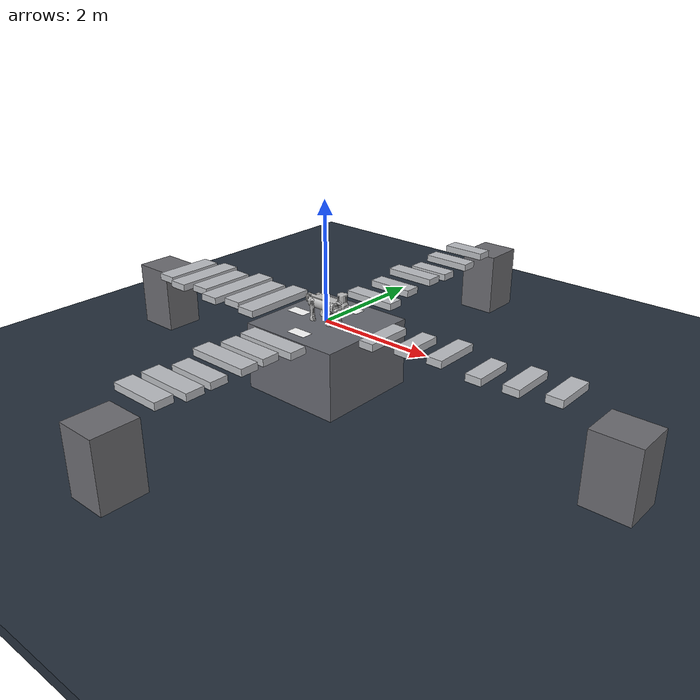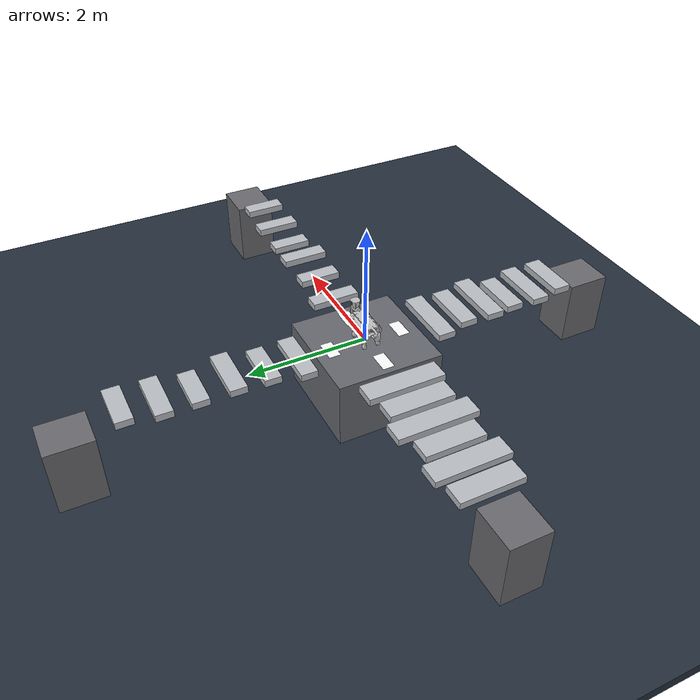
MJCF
<mujoco model="air_beams_cross_1_4_7_10">
  <include file="dog_502.xml"/>
  <!-- Terrain: Cross Air Beams.
       Difficulty changes beam length, spacing, width, and height, following
       the gym-side air_beams trend. -->
  <statistic center="0 0 0.18" extent="1.0" />
  <visual>
    <headlight diffuse="0.6 0.6 0.6" ambient="0.3 0.3 0.3" specular="0 0 0" />
    <rgba haze="0.15 0.25 0.35 1" />
    <global azimuth="-130" elevation="-20" />
  </visual>
  <asset>
    <texture type="skybox" builtin="gradient" rgb1="0.3 0.5 0.7" rgb2="0 0 0" width="512" height="3072" />
    <texture type="2d" name="groundplane" builtin="checker" mark="edge" rgb1="0.18 0.22 0.28" rgb2="0.10 0.14 0.18" markrgb="0.8 0.8 0.8" width="300" height="300" />
    <material name="groundplane" texture="groundplane" texuniform="true" texrepeat="5 5" reflectance="0.0" />
    <texture name="tex_label_1" type="2d" file="./imgs/label_1.png" />
    <material name="mat_label_1" texture="tex_label_1" specular="0" shininess="0" emission="1" texrepeat="1 1" rgba="1 1 1 1" />
    <texture name="tex_label_7" type="2d" file="./imgs/label_7.png" />
    <material name="mat_label_7" texture="tex_label_7" specular="0" shininess="0" emission="1" texrepeat="1 1" rgba="1 1 1 1" />
    <texture name="tex_label_10" type="2d" file="./imgs/label_10.png" />
    <material name="mat_label_10" texture="tex_label_10" specular="0" shininess="0" emission="1" texrepeat="1 1" rgba="1 1 1 1" />
    <texture name="tex_label_4" type="2d" file="./imgs/label_4.png" />
    <material name="mat_label_4" texture="tex_label_4" specular="0" shininess="0" emission="1" texrepeat="1 1" rgba="1 1 1 1" />
  </asset>
  <worldbody>
    <light pos="0 0 1.5" dir="0 0 -1" directional="true" />

    <geom name="pit_floor" pos="0 0 -1.25" size="20 20 0.10" type="box" material="groundplane" />
    <geom name="hub" pos="0 0 -0.60" type="box" size="0.90 0.90 0.60" rgba="0.40 0.41 0.44 1" />

    <!-- neg_x direction, level 1, difficulty=0.1, air_beams -->
    <geom name="neg_x_beam_1" pos="-1.225 0 0.02" type="box" size="0.175 0.65 0.06" rgba="0.73 0.74 0.76 1" />
    <geom name="neg_x_beam_2" pos="-1.675 0 0.02" type="box" size="0.175 0.55 0.06" rgba="0.73 0.74 0.76 1" />
    <geom name="neg_x_beam_3" pos="-2.125 0 0.02" type="box" size="0.175 0.675 0.06" rgba="0.73 0.74 0.76 1" />
    <geom name="neg_x_beam_4" pos="-2.575 0 0.02" type="box" size="0.175 0.5 0.06" rgba="0.73 0.74 0.76 1" />
    <geom name="neg_x_beam_5" pos="-3.025 0 0.02" type="box" size="0.175 0.625 0.06" rgba="0.73 0.74 0.76 1" />
    <geom name="neg_x_beam_6" pos="-3.475 0 0.02" type="box" size="0.175 0.525 0.06" rgba="0.73 0.74 0.76 1" />
    <geom name="neg_x_landing" pos="-4.125 0 -0.6" type="box" size="0.375 0.34 0.6" rgba="0.42 0.42 0.44 1" />
    <geom name="neg_x_label" pos="-0.62 0 0.002" type="box" size="0.18 0.10 0.0001" contype="0" conaffinity="0" group="1" material="mat_label_1" rgba="1 1 1 1" />

    <!-- pos_y direction, level 7, difficulty=0.7, air_beams -->
    <geom name="pos_y_beam_1" pos="0 1.19 0.04" type="box" size="0.475 0.14 0.06" rgba="0.73 0.74 0.76 1" />
    <geom name="pos_y_beam_2" pos="0 1.75 0.09" type="box" size="0.4 0.14 0.06" rgba="0.73 0.74 0.76 1" />
    <geom name="pos_y_beam_3" pos="0 2.31 0.15" type="box" size="0.45 0.14 0.06" rgba="0.73 0.74 0.76 1" />
    <geom name="pos_y_beam_4" pos="0 2.87 0.07" type="box" size="0.37 0.14 0.06" rgba="0.73 0.74 0.76 1" />
    <geom name="pos_y_beam_5" pos="0 3.43 0.12" type="box" size="0.43 0.14 0.06" rgba="0.73 0.74 0.76 1" />
    <geom name="pos_y_beam_6" pos="0 3.99 0.18" type="box" size="0.39 0.14 0.06" rgba="0.73 0.74 0.76 1" />
    <geom name="pos_y_landing" pos="0 4.785 -0.6" type="box" size="0.34 0.375 0.6" rgba="0.42 0.42 0.44 1" />
    <geom name="pos_y_label" pos="0 0.62 0.002" type="box" size="0.10 0.18 0.0001" quat="0.7071067811865476 0 0 0.7071067811865475" contype="0" conaffinity="0" group="1" material="mat_label_7" rgba="1 1 1 1" />

    <!-- pos_x direction, level 10, difficulty=0.9, air_beams -->
    <geom name="pos_x_beam_1" pos="1.18 0 0.06" type="box" size="0.13 0.41 0.06" rgba="0.73 0.74 0.76 1" />
    <geom name="pos_x_beam_2" pos="1.8 0 0.12" type="box" size="0.13 0.35 0.06" rgba="0.73 0.74 0.76 1" />
    <geom name="pos_x_beam_3" pos="2.42 0 0.18" type="box" size="0.13 0.39 0.06" rgba="0.73 0.74 0.76 1" />
    <geom name="pos_x_beam_4" pos="3.04 0 0.09" type="box" size="0.13 0.33 0.06" rgba="0.73 0.74 0.76 1" />
    <geom name="pos_x_beam_5" pos="3.66 0 0.15" type="box" size="0.13 0.37 0.06" rgba="0.73 0.74 0.76 1" />
    <geom name="pos_x_beam_6" pos="4.28 0 0.21" type="box" size="0.13 0.34 0.06" rgba="0.73 0.74 0.76 1" />
    <geom name="pos_x_landing" pos="5.145 0 -0.6" type="box" size="0.375 0.34 0.6" rgba="0.42 0.42 0.44 1" />
    <geom name="pos_x_label" pos="0.62 0 0.002" type="box" size="0.18 0.10 0.0001" contype="0" conaffinity="0" group="1" material="mat_label_10" rgba="1 1 1 1" />

    <!-- neg_y direction, level 4, difficulty=0.4, air_beams -->
    <geom name="neg_y_beam_1" pos="0 -1.205 0.02" type="box" size="0.55 0.155 0.06" rgba="0.73 0.74 0.76 1" />
    <geom name="neg_y_beam_2" pos="0 -1.675 0.06" type="box" size="0.46 0.155 0.06" rgba="0.73 0.74 0.76 1" />
    <geom name="neg_y_beam_3" pos="0 -2.145 0.1" type="box" size="0.525 0.155 0.06" rgba="0.73 0.74 0.76 1" />
    <geom name="neg_y_beam_4" pos="0 -2.615 0.04" type="box" size="0.42 0.155 0.06" rgba="0.73 0.74 0.76 1" />
    <geom name="neg_y_beam_5" pos="0 -3.085 0.08" type="box" size="0.49 0.155 0.06" rgba="0.73 0.74 0.76 1" />
    <geom name="neg_y_beam_6" pos="0 -3.555 0.12" type="box" size="0.44 0.155 0.06" rgba="0.73 0.74 0.76 1" />
    <geom name="neg_y_landing" pos="0 -4.245 -0.6" type="box" size="0.34 0.375 0.6" rgba="0.42 0.42 0.44 1" />
    <geom name="neg_y_label" pos="0 -0.62 0.002" type="box" size="0.10 0.18 0.0001" quat="0.7071067811865476 0 0 -0.7071067811865475" contype="0" conaffinity="0" group="1" material="mat_label_4" rgba="1 1 1 1" />
  </worldbody>
</mujoco>

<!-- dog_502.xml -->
<mujoco model="dog_502_description">
  <compiler angle="radian" meshdir="../../../dog_502_description/meshes"/>

  <default>
    <joint damping="0.01" armature="0.01" frictionloss="0.02"/>
    <geom condim="3" friction="0.8 0.02 0.01"/>
    <default class="visual">
      <geom type="mesh" contype="0" conaffinity="0" group="2"/>
    </default>
  </default>

  <asset>
    <material name="light_grey" rgba="0.75294 0.75294 0.75294 1"/>
    <material name="black" rgba="0.1 0.1 0.1 1"/>
    <material name="red" rgba="1.0 0.0 0.0 1"/>

    <mesh name="base_link_mesh" file="base_link.STL"/>
    <mesh name="FL_hip_mesh" file="FL_hip.STL"/>
    <mesh name="FR_hip_mesh" file="FR_hip.STL"/>
    <mesh name="RL_hip_mesh" file="RL_hip.STL"/>
    <mesh name="RR_hip_mesh" file="RR_hip.STL"/>
    <mesh name="FL_thigh_mesh" file="FL_thigh.STL"/>
    <mesh name="FR_thigh_mesh" file="FR_thigh.STL"/>
    <mesh name="RL_thigh_mesh" file="RL_thigh.STL"/>
    <mesh name="RR_thigh_mesh" file="RR_thigh.STL"/>
    <mesh name="FL_calf_mesh" file="FL_calf.STL"/>
    <mesh name="FR_calf_mesh" file="FR_calf.STL"/>
    <mesh name="RL_calf_mesh" file="RL_calf.STL"/>
    <mesh name="RR_calf_mesh" file="RR_calf.STL"/>
  </asset>

  <worldbody>
    <body name="base" pos="0 0 0.31">
      <inertial pos="0.000037 0.001297 -0.002295" mass="4.142449" diaginertia="0.013374 0.031506 0.039388"/>
      <freejoint name="root"/>
      <geom mesh="base_link_mesh" material="light_grey" class="visual"/>
      <geom name="base_collision" type="box" size="0.15 0.075 0.04"/>

      <body name="camera" pos="0.255 0 0.04185" quat="0.984811 0 0.173672 0">
        <geom name="camera_visual" type="box" size="0.0125 0.06 0.0145" material="black" contype="0" conaffinity="0" group="2"/>
      </body>

      <body name="FL_hip" pos="0.1767 0.05 0">
        <inertial pos="-0.00457081 -0.00969999 0.0002578" mass="0.50149755" diaginertia="0.00011158 0.00021376 0.00016301"/>
        <joint name="FL_hip_joint" axis="1 0 0" range="-0.837758 0.837758" actuatorfrcrange="-17 17"/>
        <geom mesh="FL_hip_mesh" material="light_grey" class="visual"/>
        <geom name="FL_hip_collision" type="box" size="0.025 0.04 0.03"/>
        <body name="FL_thigh" pos="0 0.0684 0">
          <inertial pos="-0.00194747 -0.02547458 -0.01388663" mass="0.64867804" diaginertia="0.00138293 0.00137329 0.00032193"/>
          <joint name="FL_thigh_joint" axis="0 1 0" range="-1.5708 3.49066" actuatorfrcrange="-17 17"/>
          <geom mesh="FL_thigh_mesh" material="light_grey" class="visual"/>
          <geom name="FL_thigh_collision" type="box" pos="0 0 -0.09" quat="0.707107 0 0.707107 0" size="0.09 0.015 0.0175"/>
          <body name="FL_calf" pos="0 0 -0.18">
            <inertial pos="0.01310003 -0.00009903 -0.09935467" mass="0.06024443" diaginertia="0.0003599 0.00036988 0.00001166"/>
            <joint name="FL_calf_joint" axis="0 1 0" range="-2.72271 -0.837758" actuatorfrcrange="-17 17"/>
            <geom mesh="FL_calf_mesh" material="light_grey" class="visual"/>
            <geom name="FL_calf_collision_0" type="box" pos="0.013 0 -0.053" quat="0.988392 0 -0.151909 0" size="0.00825 0.0075 0.05106"/>
            <geom name="FL_calf_collision_1" type="box" pos="0.0285 0 -0.119" quat="0.997889 0 -0.064954 0" size="0.009 0.0075 0.03"/>
            <geom name="FL_calf_collision_2" type="box" pos="0.02021 0 -0.15878" quat="0.968912 0 0.247404 0" size="0.0125 0.0075 0.02"/>
            <geom name="FL_calf_collision_3" type="box" pos="0.03 0 -0.16" quat="0.998750 0 0.049979 0" size="0.01 0.0075 0.015"/>
            <body name="FL_foot" pos="0 0 -0.18">
              <inertial pos="0 0 0" mass="0.04" diaginertia="0.0000096 0.0000096 0.0000096"/>
              <geom name="FL_foot_visual" type="sphere" size="0.01" material="red" contype="0" conaffinity="0" group="2"/>
              <geom name="FL_foot_collision" type="sphere" pos="0.015 0 0" size="0.0225"/>
            </body>
          </body>
        </body>
      </body>

      <body name="FR_hip" pos="0.1767 -0.05 0">
        <inertial pos="-0.00444412 0.00969999 0.00054368" mass="0.50149755" diaginertia="0.00011122 0.00021421 0.00016383"/>
        <joint name="FR_hip_joint" axis="1 0 0" range="-0.837758 0.837758" actuatorfrcrange="-17 17"/>
        <geom mesh="FR_hip_mesh" material="light_grey" class="visual"/>
        <geom name="FR_hip_collision" type="box" size="0.025 0.04 0.03"/>
        <body name="FR_thigh" pos="0 -0.0684 0">
          <inertial pos="-0.00096707 0.02548196 -0.01388686" mass="0.64867934" diaginertia="0.00138275 0.00137516 0.00032358"/>
          <joint name="FR_thigh_joint" axis="0 1 0" range="-1.5708 3.49066" actuatorfrcrange="-17 17"/>
          <geom mesh="FR_thigh_mesh" material="light_grey" class="visual"/>
          <geom name="FR_thigh_collision" type="box" pos="0 0 -0.09" quat="0.707107 0 0.707107 0" size="0.09 0.015 0.0175"/>
          <body name="FR_calf" pos="0 0 -0.18">
            <inertial pos="0.01310003 0.00010097 -0.09935467" mass="0.06024443" diaginertia="0.0003599 0.00036988 0.00001166"/>
            <joint name="FR_calf_joint" axis="0 1 0" range="-2.72271 -0.837758" actuatorfrcrange="-17 17"/>
            <geom mesh="FR_calf_mesh" material="light_grey" class="visual"/>
            <geom name="FR_calf_collision_0" type="box" pos="0.013 0 -0.053" quat="0.988392 0 -0.151909 0" size="0.00825 0.0075 0.05106"/>
            <geom name="FR_calf_collision_1" type="box" pos="0.0285 0 -0.119" quat="0.997889 0 -0.064954 0" size="0.009 0.0075 0.03"/>
            <geom name="FR_calf_collision_2" type="box" pos="0.02021 0 -0.15878" quat="0.968912 0 0.247404 0" size="0.0125 0.0075 0.02"/>
            <geom name="FR_calf_collision_3" type="box" pos="0.03 0 -0.16" quat="0.998750 0 0.049979 0" size="0.01 0.0075 0.015"/>
            <body name="FR_foot" pos="0 0 -0.18">
              <inertial pos="0 0 0" mass="0.04" diaginertia="0.0000096 0.0000096 0.0000096"/>
              <geom name="FR_foot_visual" type="sphere" size="0.01" material="red" contype="0" conaffinity="0" group="2"/>
              <geom name="FR_foot_collision" type="sphere" pos="0.015 0 0" size="0.0225"/>
            </body>
          </body>
        </body>
      </body>

      <body name="RL_hip" pos="-0.1767 0.05 0">
        <inertial pos="0.00329874 -0.00969999 0.00094432" mass="0.50149755" diaginertia="0.00011271 0.00021836 0.00016649"/>
        <joint name="RL_hip_joint" axis="1 0 0" range="-0.837758 0.837758" actuatorfrcrange="-17 17"/>
        <geom mesh="RL_hip_mesh" material="light_grey" class="visual"/>
        <geom name="RL_hip_collision" type="box" size="0.025 0.04 0.03"/>
        <body name="RL_thigh" pos="0 0.0684 0">
          <inertial pos="-0.00120536 -0.02547458 -0.01523822" mass="0.64867804" diaginertia="0.00135600 0.00134928 0.00032485"/>
          <joint name="RL_thigh_joint" axis="0 1 0" range="-1.5708 3.49066" actuatorfrcrange="-17 17"/>
          <geom mesh="RL_thigh_mesh" material="light_grey" class="visual"/>
          <geom name="RL_thigh_collision" type="box" pos="0 0 -0.09" quat="0.707107 0 0.707107 0" size="0.09 0.015 0.0175"/>
          <body name="RL_calf" pos="0 0 -0.18">
            <inertial pos="0.01310003 -0.00009903 -0.09935467" mass="0.06024443" diaginertia="0.0003599 0.00036988 0.00001166"/>
            <joint name="RL_calf_joint" axis="0 1 0" range="-2.72271 -0.837758" actuatorfrcrange="-17 17"/>
            <geom mesh="RL_calf_mesh" material="light_grey" class="visual"/>
            <geom name="RL_calf_collision_0" type="box" pos="0.013 0 -0.053" quat="0.988392 0 -0.151909 0" size="0.00825 0.0075 0.05106"/>
            <geom name="RL_calf_collision_1" type="box" pos="0.0285 0 -0.119" quat="0.997889 0 -0.064954 0" size="0.009 0.0075 0.03"/>
            <geom name="RL_calf_collision_2" type="box" pos="0.02021 0 -0.15878" quat="0.968912 0 0.247404 0" size="0.0125 0.0075 0.02"/>
            <geom name="RL_calf_collision_3" type="box" pos="0.03 0 -0.16" quat="0.998750 0 0.049979 0" size="0.01 0.0075 0.015"/>
            <body name="RL_foot" pos="0 0 -0.18">
              <inertial pos="0 0 0" mass="0.04" diaginertia="0.0000096 0.0000096 0.0000096"/>
              <geom name="RL_foot_visual" type="sphere" size="0.01" material="red" contype="0" conaffinity="0" group="2"/>
              <geom name="RL_foot_collision" type="sphere" pos="0.015 0 0" size="0.0225"/>
            </body>
          </body>
        </body>
      </body>

      <body name="RR_hip" pos="-0.1767 -0.05 0">
        <inertial pos="0.00444412 0.00969999 -0.00054368" mass="0.50149755" diaginertia="0.00011122 0.00021421 0.00016383"/>
        <joint name="RR_hip_joint" axis="1 0 0" range="-0.837758 0.837758" actuatorfrcrange="-17 17"/>
        <geom mesh="RR_hip_mesh" material="light_grey" class="visual"/>
        <geom name="RR_hip_collision" type="box" size="0.025 0.04 0.03"/>
        <body name="RR_thigh" pos="0 -0.0684 0">
          <inertial pos="-0.00212669 0.02547451 -0.01490311" mass="0.64867934" diaginertia="0.00136777 0.00135386 0.00031766"/>
          <joint name="RR_thigh_joint" axis="0 1 0" range="-1.5708 3.49066" actuatorfrcrange="-17 17"/>
          <geom mesh="RR_thigh_mesh" material="light_grey" class="visual"/>
          <geom name="RR_thigh_collision" type="box" pos="0 0 -0.09" quat="0.707107 0 0.707107 0" size="0.09 0.015 0.0175"/>
          <body name="RR_calf" pos="0 0 -0.18">
            <inertial pos="0.01310003 0.00010097 -0.09935467" mass="0.06024443" diaginertia="0.0003599 0.00036988 0.00001166"/>
            <joint name="RR_calf_joint" axis="0 1 0" range="-2.72271 -0.837758" actuatorfrcrange="-17 17"/>
            <geom mesh="RR_calf_mesh" material="light_grey" class="visual"/>
            <geom name="RR_calf_collision_0" type="box" pos="0.013 0 -0.053" quat="0.988392 0 -0.151909 0" size="0.00825 0.0075 0.05106"/>
            <geom name="RR_calf_collision_1" type="box" pos="0.0285 0 -0.119" quat="0.997889 0 -0.064954 0" size="0.009 0.0075 0.03"/>
            <geom name="RR_calf_collision_2" type="box" pos="0.02021 0 -0.15878" quat="0.968912 0 0.247404 0" size="0.0125 0.0075 0.02"/>
            <geom name="RR_calf_collision_3" type="box" pos="0.03 0 -0.16" quat="0.998750 0 0.049979 0" size="0.01 0.0075 0.015"/>
            <body name="RR_foot" pos="0 0 -0.18">
              <inertial pos="0 0 0" mass="0.04" diaginertia="0.0000096 0.0000096 0.0000096"/>
              <geom name="RR_foot_visual" type="sphere" size="0.01" material="red" contype="0" conaffinity="0" group="2"/>
              <geom name="RR_foot_collision" type="sphere" pos="0.015 0 0" size="0.0225"/>
            </body>
          </body>
        </body>
      </body>
    </body>
  </worldbody>

  <actuator>
    <motor name="FL_hip" joint="FL_hip_joint" ctrllimited="true" ctrlrange="-17 17"/>
    <motor name="FL_thigh" joint="FL_thigh_joint" ctrllimited="true" ctrlrange="-17 17"/>
    <motor name="FL_calf" joint="FL_calf_joint" ctrllimited="true" ctrlrange="-17 17"/>
    <motor name="FR_hip" joint="FR_hip_joint" ctrllimited="true" ctrlrange="-17 17"/>
    <motor name="FR_thigh" joint="FR_thigh_joint" ctrllimited="true" ctrlrange="-17 17"/>
    <motor name="FR_calf" joint="FR_calf_joint" ctrllimited="true" ctrlrange="-17 17"/>
    <motor name="RL_hip" joint="RL_hip_joint" ctrllimited="true" ctrlrange="-17 17"/>
    <motor name="RL_thigh" joint="RL_thigh_joint" ctrllimited="true" ctrlrange="-17 17"/>
    <motor name="RL_calf" joint="RL_calf_joint" ctrllimited="true" ctrlrange="-17 17"/>
    <motor name="RR_hip" joint="RR_hip_joint" ctrllimited="true" ctrlrange="-17 17"/>
    <motor name="RR_thigh" joint="RR_thigh_joint" ctrllimited="true" ctrlrange="-17 17"/>
    <motor name="RR_calf" joint="RR_calf_joint" ctrllimited="true" ctrlrange="-17 17"/>
  </actuator>
</mujoco>
